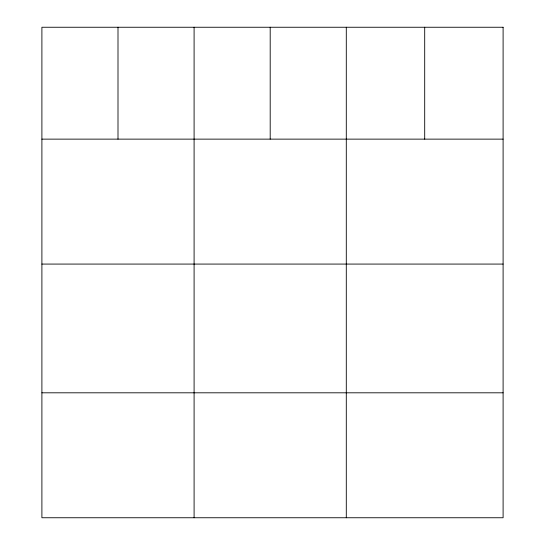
<?xml version="1.0" encoding="UTF-8"?>
<svg xmlns="http://www.w3.org/2000/svg" width="545" height="545" viewBox="0 0 545 545"><rect width="100%" height="100%" fill="white"/><g stroke="black" fill="none" stroke-linecap="round" stroke-linejoin="round"><path stroke-width="0.82" d="M41.897 139.132L503.103 139.132M41.897 264.073L503.103 264.073M41.897 392.809L503.103 392.809M424.698 27.25L424.698 139.132M346.293 27.25L346.293 517.75M270.197 27.25L270.197 139.132M194.095 27.25L194.095 517.75M117.999 27.25L117.999 139.132M503.103 27.25L41.897 27.25L41.897 517.75L503.103 517.75L503.103 27.25"/></g></svg>
